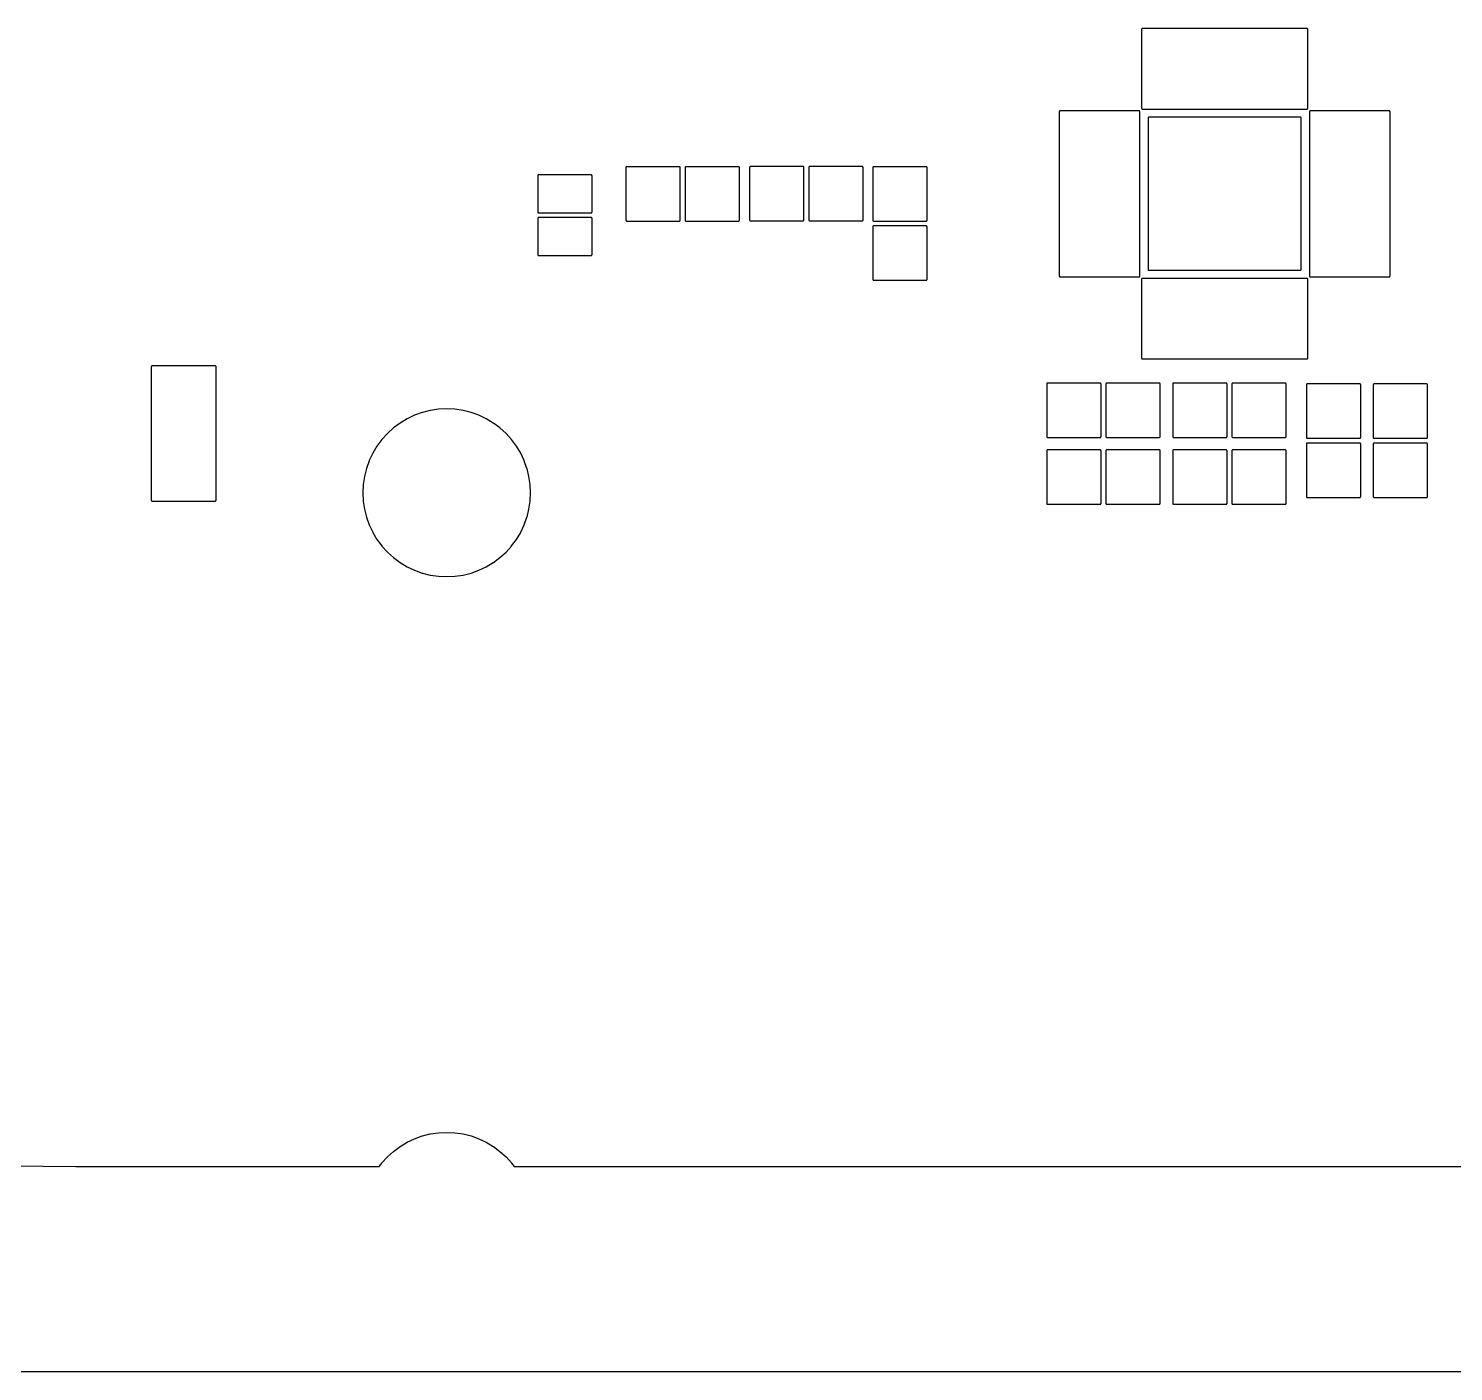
# Model space of a CAD drawing. Header units: inches. Extents: x -0.5 to 10, y -2.4 to 3.9.
# Drawn here: x 3.254 to 4.106, y -0.004 to 0.799 of the extents above; entities that cross this region are included whole.
import ezdxf

# ---------------------------------------------------------------- set-up
doc = ezdxf.new("R2010")
doc.units = ezdxf.units.IN

msp = doc.modelspace()

# ---------------------------------------------------------------- linework, layer by layer
for points in [[(3.920225, 0.751201), (3.920225, 0.751201), (3.92025, 0.7512), (4.01865, 0.7512), (4.018675, 0.751201), (4.018724, 0.751206), (4.018772, 0.751215), (4.018819, 0.751229), (4.018864, 0.751248), (4.018907, 0.751271), (4.018948, 0.751299), (4.018986, 0.75133), (4.01902, 0.751364), (4.019051, 0.751402), (4.019079, 0.751443), (4.019102, 0.751486), (4.019121, 0.751531), (4.019135, 0.751578), (4.019144, 0.751626), (4.019149, 0.751675), (4.01915, 0.7517), (4.01915, 0.7989), (4.019149, 0.798925), (4.019144, 0.798974), (4.019135, 0.799022), (4.019121, 0.799069), (4.019102, 0.799114), (4.019079, 0.799157), (4.019051, 0.799198), (4.01902, 0.799236), (4.018986, 0.79927), (4.018948, 0.799301), (4.018907, 0.799329), (4.018864, 0.799352), (4.018819, 0.799371), (4.018772, 0.799385), (4.018724, 0.799394), (4.018675, 0.799399), (4.01865, 0.7994), (3.92025, 0.7994), (3.920225, 0.799399), (3.920176, 0.799394), (3.920128, 0.799385), (3.920081, 0.799371), (3.920036, 0.799352), (3.919993, 0.799329), (3.919952, 0.799301), (3.919914, 0.79927), (3.91988, 0.799236), (3.919849, 0.799198), (3.919821, 0.799157), (3.919798, 0.799114), (3.919779, 0.799069), (3.919765, 0.799022), (3.919756, 0.798974), (3.919751, 0.798925), (3.91975, 0.7989), (3.91975, 0.7517), (3.919751, 0.751675), (3.919756, 0.751626), (3.919765, 0.751578), (3.919779, 0.751531), (3.919798, 0.751486), (3.919821, 0.751443), (3.919849, 0.751402), (3.91988, 0.751364), (3.919914, 0.75133), (3.919952, 0.751299), (3.919993, 0.751271), (3.920036, 0.751248), (3.920081, 0.751229), (3.920128, 0.751215), (3.920176, 0.751206)], [(3.8705, 0.74965), (3.8705, 0.65125), (3.870501, 0.651225), (3.870506, 0.651176), (3.870515, 0.651128), (3.870529, 0.651081), (3.870548, 0.651036), (3.870571, 0.650993), (3.870599, 0.650952), (3.87063, 0.650914), (3.870664, 0.65088), (3.870702, 0.650849), (3.870743, 0.650821), (3.870786, 0.650798), (3.870831, 0.650779), (3.870878, 0.650765), (3.870926, 0.650756), (3.870975, 0.650751), (3.871, 0.65075), (3.9182, 0.65075), (3.918225, 0.650751), (3.918274, 0.650756), (3.918322, 0.650765), (3.918369, 0.650779), (3.918414, 0.650798), (3.918457, 0.650821), (3.918498, 0.650849), (3.918536, 0.65088), (3.91857, 0.650914), (3.918601, 0.650952), (3.918629, 0.650993), (3.918652, 0.651036), (3.918671, 0.651081), (3.918685, 0.651128), (3.918694, 0.651176), (3.918699, 0.651225), (3.9187, 0.65125), (3.9187, 0.74965), (3.918699, 0.749675), (3.918694, 0.749724), (3.918685, 0.749772), (3.918671, 0.749819), (3.918652, 0.749864), (3.918629, 0.749907), (3.918601, 0.749948), (3.91857, 0.749986), (3.918536, 0.75002), (3.918498, 0.750051), (3.918457, 0.750079), (3.918414, 0.750102), (3.918369, 0.750121), (3.918322, 0.750135), (3.918274, 0.750144), (3.918225, 0.750149), (3.9182, 0.75015), (3.871, 0.75015), (3.870975, 0.750149), (3.870926, 0.750144), (3.870878, 0.750135), (3.870831, 0.750121), (3.870786, 0.750102), (3.870743, 0.750079), (3.870702, 0.750051), (3.870664, 0.75002), (3.87063, 0.749986), (3.870599, 0.749948), (3.870571, 0.749907), (3.870548, 0.749864), (3.870529, 0.749819), (3.870515, 0.749772), (3.870506, 0.749724), (3.870501, 0.749675)], [(3.924075, 0.654701), (3.924075, 0.654701), (3.9241, 0.6547), (4.0147, 0.6547), (4.014725, 0.654701), (4.014774, 0.654706), (4.014822, 0.654715), (4.014869, 0.654729), (4.014914, 0.654748), (4.014957, 0.654771), (4.014998, 0.654799), (4.015036, 0.65483), (4.01507, 0.654864), (4.015101, 0.654902), (4.015129, 0.654943), (4.015152, 0.654986), (4.015171, 0.655031), (4.015185, 0.655078), (4.015194, 0.655126), (4.015199, 0.655175), (4.0152, 0.6552), (4.0152, 0.7458), (4.015199, 0.745825), (4.015194, 0.745874), (4.015185, 0.745922), (4.015171, 0.745969), (4.015152, 0.746014), (4.015129, 0.746057), (4.015101, 0.746098), (4.01507, 0.746136), (4.015036, 0.74617), (4.014998, 0.746201), (4.014957, 0.746229), (4.014914, 0.746252), (4.014869, 0.746271), (4.014822, 0.746285), (4.014774, 0.746294), (4.014725, 0.746299), (4.0147, 0.7463), (3.9241, 0.7463), (3.924075, 0.746299), (3.924026, 0.746294), (3.923978, 0.746285), (3.923931, 0.746271), (3.923886, 0.746252), (3.923843, 0.746229), (3.923802, 0.746201), (3.923764, 0.74617), (3.92373, 0.746136), (3.923699, 0.746098), (3.923671, 0.746057), (3.923648, 0.746014), (3.923629, 0.745969), (3.923615, 0.745922), (3.923606, 0.745874), (3.923601, 0.745825), (3.9236, 0.7458), (3.9236, 0.6552), (3.923601, 0.655175), (3.923606, 0.655126), (3.923615, 0.655078), (3.923629, 0.655031), (3.923648, 0.654986), (3.923671, 0.654943), (3.923699, 0.654902), (3.92373, 0.654864), (3.923764, 0.65483), (3.923802, 0.654799), (3.923843, 0.654771), (3.923886, 0.654748), (3.923931, 0.654729), (3.923978, 0.654715), (3.924026, 0.654706)], [(4.0202, 0.74965), (4.0202, 0.65125), (4.020201, 0.651225), (4.020206, 0.651176), (4.020215, 0.651128), (4.020229, 0.651081), (4.020248, 0.651036), (4.020271, 0.650993), (4.020299, 0.650952), (4.02033, 0.650914), (4.020364, 0.65088), (4.020402, 0.650849), (4.020443, 0.650821), (4.020486, 0.650798), (4.020531, 0.650779), (4.020578, 0.650765), (4.020626, 0.650756), (4.020675, 0.650751), (4.0207, 0.65075), (4.0679, 0.65075), (4.067925, 0.650751), (4.067974, 0.650756), (4.068022, 0.650765), (4.068069, 0.650779), (4.068114, 0.650798), (4.068157, 0.650821), (4.068198, 0.650849), (4.068236, 0.65088), (4.06827, 0.650914), (4.068301, 0.650952), (4.068329, 0.650993), (4.068352, 0.651036), (4.068371, 0.651081), (4.068385, 0.651128), (4.068394, 0.651176), (4.068399, 0.651225), (4.0684, 0.65125), (4.0684, 0.74965), (4.068399, 0.749675), (4.068394, 0.749724), (4.068385, 0.749772), (4.068371, 0.749819), (4.068352, 0.749864), (4.068329, 0.749907), (4.068301, 0.749948), (4.06827, 0.749986), (4.068236, 0.75002), (4.068198, 0.750051), (4.068157, 0.750079), (4.068114, 0.750102), (4.068069, 0.750121), (4.068022, 0.750135), (4.067974, 0.750144), (4.067925, 0.750149), (4.0679, 0.75015), (4.0207, 0.75015), (4.020675, 0.750149), (4.020626, 0.750144), (4.020578, 0.750135), (4.020531, 0.750121), (4.020486, 0.750102), (4.020443, 0.750079), (4.020402, 0.750051), (4.020364, 0.75002), (4.02033, 0.749986), (4.020299, 0.749948), (4.020271, 0.749907), (4.020248, 0.749864), (4.020229, 0.749819), (4.020215, 0.749772), (4.020206, 0.749724), (4.020201, 0.749675)], [(3.611625, 0.684151), (3.611625, 0.684151), (3.61165, 0.68415), (3.64315, 0.68415), (3.643175, 0.684151), (3.643224, 0.684156), (3.643272, 0.684165), (3.643319, 0.684179), (3.643364, 0.684198), (3.643407, 0.684221), (3.643448, 0.684249), (3.643486, 0.68428), (3.64352, 0.684314), (3.643551, 0.684352), (3.643579, 0.684393), (3.643602, 0.684436), (3.643621, 0.684481), (3.643635, 0.684528), (3.643644, 0.684576), (3.643649, 0.684625), (3.64365, 0.68465), (3.64365, 0.71615), (3.643649, 0.716175), (3.643644, 0.716224), (3.643635, 0.716272), (3.643621, 0.716319), (3.643602, 0.716364), (3.643579, 0.716407), (3.643551, 0.716448), (3.64352, 0.716486), (3.643486, 0.71652), (3.643448, 0.716551), (3.643407, 0.716579), (3.643364, 0.716602), (3.643319, 0.716621), (3.643272, 0.716635), (3.643224, 0.716644), (3.643175, 0.716649), (3.64315, 0.71665), (3.61165, 0.71665), (3.611625, 0.716649), (3.611576, 0.716644), (3.611528, 0.716635), (3.611481, 0.716621), (3.611436, 0.716602), (3.611393, 0.716579), (3.611352, 0.716551), (3.611314, 0.71652), (3.61128, 0.716486), (3.611249, 0.716448), (3.611221, 0.716407), (3.611198, 0.716364), (3.611179, 0.716319), (3.611165, 0.716272), (3.611156, 0.716224), (3.611151, 0.716175), (3.61115, 0.71615), (3.61115, 0.68465), (3.611151, 0.684625), (3.611156, 0.684576), (3.611165, 0.684528), (3.611179, 0.684481), (3.611198, 0.684436), (3.611221, 0.684393), (3.611249, 0.684352), (3.61128, 0.684314), (3.611314, 0.68428), (3.611352, 0.684249), (3.611393, 0.684221), (3.611436, 0.684198), (3.611481, 0.684179), (3.611528, 0.684165), (3.611576, 0.684156)], [(3.647025, 0.684151), (3.647025, 0.684151), (3.64705, 0.68415), (3.67855, 0.68415), (3.678575, 0.684151), (3.678624, 0.684156), (3.678672, 0.684165), (3.678719, 0.684179), (3.678764, 0.684198), (3.678807, 0.684221), (3.678848, 0.684249), (3.678886, 0.68428), (3.67892, 0.684314), (3.678951, 0.684352), (3.678979, 0.684393), (3.679002, 0.684436), (3.679021, 0.684481), (3.679035, 0.684528), (3.679044, 0.684576), (3.679049, 0.684625), (3.67905, 0.68465), (3.67905, 0.71615), (3.679049, 0.716175), (3.679044, 0.716224), (3.679035, 0.716272), (3.679021, 0.716319), (3.679002, 0.716364), (3.678979, 0.716407), (3.678951, 0.716448), (3.67892, 0.716486), (3.678886, 0.71652), (3.678848, 0.716551), (3.678807, 0.716579), (3.678764, 0.716602), (3.678719, 0.716621), (3.678672, 0.716635), (3.678624, 0.716644), (3.678575, 0.716649), (3.67855, 0.71665), (3.64705, 0.71665), (3.647025, 0.716649), (3.646976, 0.716644), (3.646928, 0.716635), (3.646881, 0.716621), (3.646836, 0.716602), (3.646793, 0.716579), (3.646752, 0.716551), (3.646714, 0.71652), (3.64668, 0.716486), (3.646649, 0.716448), (3.646621, 0.716407), (3.646598, 0.716364), (3.646579, 0.716319), (3.646565, 0.716272), (3.646556, 0.716224), (3.646551, 0.716175), (3.64655, 0.71615), (3.64655, 0.68465), (3.646551, 0.684625), (3.646556, 0.684576), (3.646565, 0.684528), (3.646579, 0.684481), (3.646598, 0.684436), (3.646621, 0.684393), (3.646649, 0.684352), (3.64668, 0.684314), (3.646714, 0.68428), (3.646752, 0.684249), (3.646793, 0.684221), (3.646836, 0.684198), (3.646881, 0.684179), (3.646928, 0.684165), (3.646976, 0.684156)], [(3.685625, 0.684251), (3.685625, 0.684251), (3.68565, 0.68425), (3.71715, 0.68425), (3.717175, 0.684251), (3.717224, 0.684256), (3.717272, 0.684265), (3.717319, 0.684279), (3.717364, 0.684298), (3.717407, 0.684321), (3.717448, 0.684349), (3.717486, 0.68438), (3.71752, 0.684414), (3.717551, 0.684452), (3.717579, 0.684493), (3.717602, 0.684536), (3.717621, 0.684581), (3.717635, 0.684628), (3.717644, 0.684676), (3.717649, 0.684725), (3.71765, 0.68475), (3.71765, 0.71625), (3.717649, 0.716275), (3.717644, 0.716324), (3.717635, 0.716372), (3.717621, 0.716419), (3.717602, 0.716464), (3.717579, 0.716507), (3.717551, 0.716548), (3.71752, 0.716586), (3.717486, 0.71662), (3.717448, 0.716651), (3.717407, 0.716679), (3.717364, 0.716702), (3.717319, 0.716721), (3.717272, 0.716735), (3.717224, 0.716744), (3.717175, 0.716749), (3.71715, 0.71675), (3.68565, 0.71675), (3.685625, 0.716749), (3.685576, 0.716744), (3.685528, 0.716735), (3.685481, 0.716721), (3.685436, 0.716702), (3.685393, 0.716679), (3.685352, 0.716651), (3.685314, 0.71662), (3.68528, 0.716586), (3.685249, 0.716548), (3.685221, 0.716507), (3.685198, 0.716464), (3.685179, 0.716419), (3.685165, 0.716372), (3.685156, 0.716324), (3.685151, 0.716275), (3.68515, 0.71625), (3.68515, 0.68475), (3.685151, 0.684725), (3.685156, 0.684676), (3.685165, 0.684628), (3.685179, 0.684581), (3.685198, 0.684536), (3.685221, 0.684493), (3.685249, 0.684452), (3.68528, 0.684414), (3.685314, 0.68438), (3.685352, 0.684349), (3.685393, 0.684321), (3.685436, 0.684298), (3.685481, 0.684279), (3.685528, 0.684265), (3.685576, 0.684256)], [(3.721025, 0.684251), (3.721025, 0.684251), (3.72105, 0.68425), (3.75255, 0.68425), (3.752575, 0.684251), (3.752624, 0.684256), (3.752672, 0.684265), (3.752719, 0.684279), (3.752764, 0.684298), (3.752807, 0.684321), (3.752848, 0.684349), (3.752886, 0.68438), (3.75292, 0.684414), (3.752951, 0.684452), (3.752979, 0.684493), (3.753002, 0.684536), (3.753021, 0.684581), (3.753035, 0.684628), (3.753044, 0.684676), (3.753049, 0.684725), (3.75305, 0.68475), (3.75305, 0.71625), (3.753049, 0.716275), (3.753044, 0.716324), (3.753035, 0.716372), (3.753021, 0.716419), (3.753002, 0.716464), (3.752979, 0.716507), (3.752951, 0.716548), (3.75292, 0.716586), (3.752886, 0.71662), (3.752848, 0.716651), (3.752807, 0.716679), (3.752764, 0.716702), (3.752719, 0.716721), (3.752672, 0.716735), (3.752624, 0.716744), (3.752575, 0.716749), (3.75255, 0.71675), (3.72105, 0.71675), (3.721025, 0.716749), (3.720976, 0.716744), (3.720928, 0.716735), (3.720881, 0.716721), (3.720836, 0.716702), (3.720793, 0.716679), (3.720752, 0.716651), (3.720714, 0.71662), (3.72068, 0.716586), (3.720649, 0.716548), (3.720621, 0.716507), (3.720598, 0.716464), (3.720579, 0.716419), (3.720565, 0.716372), (3.720556, 0.716324), (3.720551, 0.716275), (3.72055, 0.71625), (3.72055, 0.68475), (3.720551, 0.684725), (3.720556, 0.684676), (3.720565, 0.684628), (3.720579, 0.684581), (3.720598, 0.684536), (3.720621, 0.684493), (3.720649, 0.684452), (3.72068, 0.684414), (3.720714, 0.68438), (3.720752, 0.684349), (3.720793, 0.684321), (3.720836, 0.684298), (3.720881, 0.684279), (3.720928, 0.684265), (3.720976, 0.684256)], [(3.759325, 0.684151), (3.759325, 0.684151), (3.75935, 0.68415), (3.79085, 0.68415), (3.790875, 0.684151), (3.790924, 0.684156), (3.790972, 0.684165), (3.791019, 0.684179), (3.791064, 0.684198), (3.791107, 0.684221), (3.791148, 0.684249), (3.791186, 0.68428), (3.79122, 0.684314), (3.791251, 0.684352), (3.791279, 0.684393), (3.791302, 0.684436), (3.791321, 0.684481), (3.791335, 0.684528), (3.791344, 0.684576), (3.791349, 0.684625), (3.79135, 0.68465), (3.79135, 0.71615), (3.791349, 0.716175), (3.791344, 0.716224), (3.791335, 0.716272), (3.791321, 0.716319), (3.791302, 0.716364), (3.791279, 0.716407), (3.791251, 0.716448), (3.79122, 0.716486), (3.791186, 0.71652), (3.791148, 0.716551), (3.791107, 0.716579), (3.791064, 0.716602), (3.791019, 0.716621), (3.790972, 0.716635), (3.790924, 0.716644), (3.790875, 0.716649), (3.79085, 0.71665), (3.75935, 0.71665), (3.759325, 0.716649), (3.759276, 0.716644), (3.759228, 0.716635), (3.759181, 0.716621), (3.759136, 0.716602), (3.759093, 0.716579), (3.759052, 0.716551), (3.759014, 0.71652), (3.75898, 0.716486), (3.758949, 0.716448), (3.758921, 0.716407), (3.758898, 0.716364), (3.758879, 0.716319), (3.758865, 0.716272), (3.758856, 0.716224), (3.758851, 0.716175), (3.75885, 0.71615), (3.75885, 0.68465), (3.758851, 0.684625), (3.758856, 0.684576), (3.758865, 0.684528), (3.758879, 0.684481), (3.758898, 0.684436), (3.758921, 0.684393), (3.758949, 0.684352), (3.75898, 0.684314), (3.759014, 0.68428), (3.759052, 0.684249), (3.759093, 0.684221), (3.759136, 0.684198), (3.759181, 0.684179), (3.759228, 0.684165), (3.759276, 0.684156)], [(3.558351, 0.711275), (3.558351, 0.711275), (3.55835, 0.71125), (3.55835, 0.68955), (3.558351, 0.689525), (3.558356, 0.689476), (3.558365, 0.689428), (3.558379, 0.689381), (3.558398, 0.689336), (3.558421, 0.689293), (3.558449, 0.689252), (3.55848, 0.689214), (3.558514, 0.68918), (3.558552, 0.689149), (3.558593, 0.689121), (3.558636, 0.689098), (3.558681, 0.689079), (3.558728, 0.689065), (3.558776, 0.689056), (3.558825, 0.689051), (3.55885, 0.68905), (3.59035, 0.68905), (3.590375, 0.689051), (3.590424, 0.689056), (3.590472, 0.689065), (3.590519, 0.689079), (3.590564, 0.689098), (3.590607, 0.689121), (3.590648, 0.689149), (3.590686, 0.68918), (3.59072, 0.689214), (3.590751, 0.689252), (3.590779, 0.689293), (3.590802, 0.689336), (3.590821, 0.689381), (3.590835, 0.689428), (3.590844, 0.689476), (3.590849, 0.689525), (3.59085, 0.68955), (3.59085, 0.71125), (3.590849, 0.711275), (3.590844, 0.711324), (3.590835, 0.711372), (3.590821, 0.711419), (3.590802, 0.711464), (3.590779, 0.711507), (3.590751, 0.711548), (3.59072, 0.711586), (3.590686, 0.71162), (3.590648, 0.711651), (3.590607, 0.711679), (3.590564, 0.711702), (3.590519, 0.711721), (3.590472, 0.711735), (3.590424, 0.711744), (3.590375, 0.711749), (3.59035, 0.71175), (3.55885, 0.71175), (3.558825, 0.711749), (3.558776, 0.711744), (3.558728, 0.711735), (3.558681, 0.711721), (3.558636, 0.711702), (3.558593, 0.711679), (3.558552, 0.711651), (3.558514, 0.71162), (3.55848, 0.711586), (3.558449, 0.711548), (3.558421, 0.711507), (3.558398, 0.711464), (3.558379, 0.711419), (3.558365, 0.711372), (3.558356, 0.711324)], [(3.558825, 0.663551), (3.558825, 0.663551), (3.55885, 0.66355), (3.59035, 0.66355), (3.590375, 0.663551), (3.590424, 0.663556), (3.590472, 0.663565), (3.590519, 0.663579), (3.590564, 0.663598), (3.590607, 0.663621), (3.590648, 0.663649), (3.590686, 0.66368), (3.59072, 0.663714), (3.590751, 0.663752), (3.590779, 0.663793), (3.590802, 0.663836), (3.590821, 0.663881), (3.590835, 0.663928), (3.590844, 0.663976), (3.590849, 0.664025), (3.59085, 0.66405), (3.59085, 0.68575), (3.590849, 0.685775), (3.590844, 0.685824), (3.590835, 0.685872), (3.590821, 0.685919), (3.590802, 0.685964), (3.590779, 0.686007), (3.590751, 0.686048), (3.59072, 0.686086), (3.590686, 0.68612), (3.590648, 0.686151), (3.590607, 0.686179), (3.590564, 0.686202), (3.590519, 0.686221), (3.590472, 0.686235), (3.590424, 0.686244), (3.590375, 0.686249), (3.59035, 0.68625), (3.55885, 0.68625), (3.558825, 0.686249), (3.558776, 0.686244), (3.558728, 0.686235), (3.558681, 0.686221), (3.558636, 0.686202), (3.558593, 0.686179), (3.558552, 0.686151), (3.558514, 0.68612), (3.55848, 0.686086), (3.558449, 0.686048), (3.558421, 0.686007), (3.558398, 0.685964), (3.558379, 0.685919), (3.558365, 0.685872), (3.558356, 0.685824), (3.558351, 0.685775), (3.55835, 0.68575), (3.55835, 0.66405), (3.558351, 0.664025), (3.558356, 0.663976), (3.558365, 0.663928), (3.558379, 0.663881), (3.558398, 0.663836), (3.558421, 0.663793), (3.558449, 0.663752), (3.55848, 0.663714), (3.558514, 0.66368), (3.558552, 0.663649), (3.558593, 0.663621), (3.558636, 0.663598), (3.558681, 0.663579), (3.558728, 0.663565), (3.558776, 0.663556)], [(3.758851, 0.680775), (3.758851, 0.680775), (3.75885, 0.68075), (3.75885, 0.64925), (3.758851, 0.649225), (3.758856, 0.649176), (3.758865, 0.649128), (3.758879, 0.649081), (3.758898, 0.649036), (3.758921, 0.648993), (3.758949, 0.648952), (3.75898, 0.648914), (3.759014, 0.64888), (3.759052, 0.648849), (3.759093, 0.648821), (3.759136, 0.648798), (3.759181, 0.648779), (3.759228, 0.648765), (3.759276, 0.648756), (3.759325, 0.648751), (3.75935, 0.64875), (3.79085, 0.64875), (3.790875, 0.648751), (3.790924, 0.648756), (3.790972, 0.648765), (3.791019, 0.648779), (3.791064, 0.648798), (3.791107, 0.648821), (3.791148, 0.648849), (3.791186, 0.64888), (3.79122, 0.648914), (3.791251, 0.648952), (3.791279, 0.648993), (3.791302, 0.649036), (3.791321, 0.649081), (3.791335, 0.649128), (3.791344, 0.649176), (3.791349, 0.649225), (3.79135, 0.64925), (3.79135, 0.68075), (3.791349, 0.680775), (3.791344, 0.680824), (3.791335, 0.680872), (3.791321, 0.680919), (3.791302, 0.680964), (3.791279, 0.681007), (3.791251, 0.681048), (3.79122, 0.681086), (3.791186, 0.68112), (3.791148, 0.681151), (3.791107, 0.681179), (3.791064, 0.681202), (3.791019, 0.681221), (3.790972, 0.681235), (3.790924, 0.681244), (3.790875, 0.681249), (3.79085, 0.68125), (3.75935, 0.68125), (3.759325, 0.681249), (3.759276, 0.681244), (3.759228, 0.681235), (3.759181, 0.681221), (3.759136, 0.681202), (3.759093, 0.681179), (3.759052, 0.681151), (3.759014, 0.68112), (3.75898, 0.681086), (3.758949, 0.681048), (3.758921, 0.681007), (3.758898, 0.680964), (3.758879, 0.680919), (3.758865, 0.680872), (3.758856, 0.680824)], [(3.919751, 0.649325), (3.919751, 0.649325), (3.91975, 0.6493), (3.91975, 0.6021), (3.919751, 0.602075), (3.919756, 0.602026), (3.919765, 0.601978), (3.919779, 0.601931), (3.919798, 0.601886), (3.919821, 0.601843), (3.919849, 0.601802), (3.91988, 0.601764), (3.919914, 0.60173), (3.919952, 0.601699), (3.919993, 0.601671), (3.920036, 0.601648), (3.920081, 0.601629), (3.920128, 0.601615), (3.920176, 0.601606), (3.920225, 0.601601), (3.92025, 0.6016), (4.01865, 0.6016), (4.018675, 0.601601), (4.018724, 0.601606), (4.018772, 0.601615), (4.018819, 0.601629), (4.018864, 0.601648), (4.018907, 0.601671), (4.018948, 0.601699), (4.018986, 0.60173), (4.01902, 0.601764), (4.019051, 0.601802), (4.019079, 0.601843), (4.019102, 0.601886), (4.019121, 0.601931), (4.019135, 0.601978), (4.019144, 0.602026), (4.019149, 0.602075), (4.01915, 0.6021), (4.01915, 0.6493), (4.019149, 0.649325), (4.019144, 0.649374), (4.019135, 0.649422), (4.019121, 0.649469), (4.019102, 0.649514), (4.019079, 0.649557), (4.019051, 0.649598), (4.01902, 0.649636), (4.018986, 0.64967), (4.018948, 0.649701), (4.018907, 0.649729), (4.018864, 0.649752), (4.018819, 0.649771), (4.018772, 0.649785), (4.018724, 0.649794), (4.018675, 0.649799), (4.01865, 0.6498), (3.92025, 0.6498), (3.920225, 0.649799), (3.920176, 0.649794), (3.920128, 0.649785), (3.920081, 0.649771), (3.920036, 0.649752), (3.919993, 0.649729), (3.919952, 0.649701), (3.919914, 0.64967), (3.91988, 0.649636), (3.919849, 0.649598), (3.919821, 0.649557), (3.919798, 0.649514), (3.919779, 0.649469), (3.919765, 0.649422), (3.919756, 0.649374)], [(3.327575, 0.516551), (3.327575, 0.516551), (3.3276, 0.51655), (3.3654, 0.51655), (3.365425, 0.516551), (3.365474, 0.516556), (3.365522, 0.516565), (3.365569, 0.516579), (3.365614, 0.516598), (3.365657, 0.516621), (3.365698, 0.516649), (3.365736, 0.51668), (3.36577, 0.516714), (3.365801, 0.516752), (3.365829, 0.516793), (3.365852, 0.516836), (3.365871, 0.516881), (3.365885, 0.516928), (3.365894, 0.516976), (3.365899, 0.517025), (3.3659, 0.51705), (3.3659, 0.59695), (3.365899, 0.596975), (3.365894, 0.597024), (3.365885, 0.597072), (3.365871, 0.597119), (3.365852, 0.597164), (3.365829, 0.597207), (3.365801, 0.597248), (3.36577, 0.597286), (3.365736, 0.59732), (3.365698, 0.597351), (3.365657, 0.597379), (3.365614, 0.597402), (3.365569, 0.597421), (3.365522, 0.597435), (3.365474, 0.597444), (3.365425, 0.597449), (3.3654, 0.59745), (3.3276, 0.59745), (3.327575, 0.597449), (3.327526, 0.597444), (3.327478, 0.597435), (3.327431, 0.597421), (3.327386, 0.597402), (3.327343, 0.597379), (3.327302, 0.597351), (3.327264, 0.59732), (3.32723, 0.597286), (3.327199, 0.597248), (3.327171, 0.597207), (3.327148, 0.597164), (3.327129, 0.597119), (3.327115, 0.597072), (3.327106, 0.597024), (3.327101, 0.596975), (3.3271, 0.59695), (3.3271, 0.51705), (3.327101, 0.517025), (3.327106, 0.516976), (3.327115, 0.516928), (3.327129, 0.516881), (3.327148, 0.516836), (3.327171, 0.516793), (3.327199, 0.516752), (3.32723, 0.516714), (3.327264, 0.51668), (3.327302, 0.516649), (3.327343, 0.516621), (3.327386, 0.516598), (3.327431, 0.516579), (3.327478, 0.516565), (3.327526, 0.516556)], [(3.863425, 0.554651), (3.863425, 0.554651), (3.86345, 0.55465), (3.89495, 0.55465), (3.894975, 0.554651), (3.895024, 0.554656), (3.895072, 0.554665), (3.895119, 0.554679), (3.895164, 0.554698), (3.895207, 0.554721), (3.895248, 0.554749), (3.895286, 0.55478), (3.89532, 0.554814), (3.895351, 0.554852), (3.895379, 0.554893), (3.895402, 0.554936), (3.895421, 0.554981), (3.895435, 0.555028), (3.895444, 0.555076), (3.895449, 0.555125), (3.89545, 0.55515), (3.89545, 0.58665), (3.895449, 0.586675), (3.895444, 0.586724), (3.895435, 0.586772), (3.895421, 0.586819), (3.895402, 0.586864), (3.895379, 0.586907), (3.895351, 0.586948), (3.89532, 0.586986), (3.895286, 0.58702), (3.895248, 0.587051), (3.895207, 0.587079), (3.895164, 0.587102), (3.895119, 0.587121), (3.895072, 0.587135), (3.895024, 0.587144), (3.894975, 0.587149), (3.89495, 0.58715), (3.86345, 0.58715), (3.863425, 0.587149), (3.863376, 0.587144), (3.863328, 0.587135), (3.863281, 0.587121), (3.863236, 0.587102), (3.863193, 0.587079), (3.863152, 0.587051), (3.863114, 0.58702), (3.86308, 0.586986), (3.863049, 0.586948), (3.863021, 0.586907), (3.862998, 0.586864), (3.862979, 0.586819), (3.862965, 0.586772), (3.862956, 0.586724), (3.862951, 0.586675), (3.86295, 0.58665), (3.86295, 0.55515), (3.862951, 0.555125), (3.862956, 0.555076), (3.862965, 0.555028), (3.862979, 0.554981), (3.862998, 0.554936), (3.863021, 0.554893), (3.863049, 0.554852), (3.86308, 0.554814), (3.863114, 0.55478), (3.863152, 0.554749), (3.863193, 0.554721), (3.863236, 0.554698), (3.863281, 0.554679), (3.863328, 0.554665), (3.863376, 0.554656)], [(3.898825, 0.554651), (3.898825, 0.554651), (3.89885, 0.55465), (3.93035, 0.55465), (3.930375, 0.554651), (3.930424, 0.554656), (3.930472, 0.554665), (3.930519, 0.554679), (3.930564, 0.554698), (3.930607, 0.554721), (3.930648, 0.554749), (3.930686, 0.55478), (3.93072, 0.554814), (3.930751, 0.554852), (3.930779, 0.554893), (3.930802, 0.554936), (3.930821, 0.554981), (3.930835, 0.555028), (3.930844, 0.555076), (3.930849, 0.555125), (3.93085, 0.55515), (3.93085, 0.58665), (3.930849, 0.586675), (3.930844, 0.586724), (3.930835, 0.586772), (3.930821, 0.586819), (3.930802, 0.586864), (3.930779, 0.586907), (3.930751, 0.586948), (3.93072, 0.586986), (3.930686, 0.58702), (3.930648, 0.587051), (3.930607, 0.587079), (3.930564, 0.587102), (3.930519, 0.587121), (3.930472, 0.587135), (3.930424, 0.587144), (3.930375, 0.587149), (3.93035, 0.58715), (3.89885, 0.58715), (3.898825, 0.587149), (3.898776, 0.587144), (3.898728, 0.587135), (3.898681, 0.587121), (3.898636, 0.587102), (3.898593, 0.587079), (3.898552, 0.587051), (3.898514, 0.58702), (3.89848, 0.586986), (3.898449, 0.586948), (3.898421, 0.586907), (3.898398, 0.586864), (3.898379, 0.586819), (3.898365, 0.586772), (3.898356, 0.586724), (3.898351, 0.586675), (3.89835, 0.58665), (3.89835, 0.55515), (3.898351, 0.555125), (3.898356, 0.555076), (3.898365, 0.555028), (3.898379, 0.554981), (3.898398, 0.554936), (3.898421, 0.554893), (3.898449, 0.554852), (3.89848, 0.554814), (3.898514, 0.55478), (3.898552, 0.554749), (3.898593, 0.554721), (3.898636, 0.554698), (3.898681, 0.554679), (3.898728, 0.554665), (3.898776, 0.554656)], [(3.938825, 0.554651), (3.938825, 0.554651), (3.93885, 0.55465), (3.97035, 0.55465), (3.970375, 0.554651), (3.970424, 0.554656), (3.970472, 0.554665), (3.970519, 0.554679), (3.970564, 0.554698), (3.970607, 0.554721), (3.970648, 0.554749), (3.970686, 0.55478), (3.97072, 0.554814), (3.970751, 0.554852), (3.970779, 0.554893), (3.970802, 0.554936), (3.970821, 0.554981), (3.970835, 0.555028), (3.970844, 0.555076), (3.970849, 0.555125), (3.97085, 0.55515), (3.97085, 0.58665), (3.970849, 0.586675), (3.970844, 0.586724), (3.970835, 0.586772), (3.970821, 0.586819), (3.970802, 0.586864), (3.970779, 0.586907), (3.970751, 0.586948), (3.97072, 0.586986), (3.970686, 0.58702), (3.970648, 0.587051), (3.970607, 0.587079), (3.970564, 0.587102), (3.970519, 0.587121), (3.970472, 0.587135), (3.970424, 0.587144), (3.970375, 0.587149), (3.97035, 0.58715), (3.93885, 0.58715), (3.938825, 0.587149), (3.938776, 0.587144), (3.938728, 0.587135), (3.938681, 0.587121), (3.938636, 0.587102), (3.938593, 0.587079), (3.938552, 0.587051), (3.938514, 0.58702), (3.93848, 0.586986), (3.938449, 0.586948), (3.938421, 0.586907), (3.938398, 0.586864), (3.938379, 0.586819), (3.938365, 0.586772), (3.938356, 0.586724), (3.938351, 0.586675), (3.93835, 0.58665), (3.93835, 0.55515), (3.938351, 0.555125), (3.938356, 0.555076), (3.938365, 0.555028), (3.938379, 0.554981), (3.938398, 0.554936), (3.938421, 0.554893), (3.938449, 0.554852), (3.93848, 0.554814), (3.938514, 0.55478), (3.938552, 0.554749), (3.938593, 0.554721), (3.938636, 0.554698), (3.938681, 0.554679), (3.938728, 0.554665), (3.938776, 0.554656)], [(3.974225, 0.554651), (3.974225, 0.554651), (3.97425, 0.55465), (4.00575, 0.55465), (4.005775, 0.554651), (4.005824, 0.554656), (4.005872, 0.554665), (4.005919, 0.554679), (4.005964, 0.554698), (4.006007, 0.554721), (4.006048, 0.554749), (4.006086, 0.55478), (4.00612, 0.554814), (4.006151, 0.554852), (4.006179, 0.554893), (4.006202, 0.554936), (4.006221, 0.554981), (4.006235, 0.555028), (4.006244, 0.555076), (4.006249, 0.555125), (4.00625, 0.55515), (4.00625, 0.58665), (4.006249, 0.586675), (4.006244, 0.586724), (4.006235, 0.586772), (4.006221, 0.586819), (4.006202, 0.586864), (4.006179, 0.586907), (4.006151, 0.586948), (4.00612, 0.586986), (4.006086, 0.58702), (4.006048, 0.587051), (4.006007, 0.587079), (4.005964, 0.587102), (4.005919, 0.587121), (4.005872, 0.587135), (4.005824, 0.587144), (4.005775, 0.587149), (4.00575, 0.58715), (3.97425, 0.58715), (3.974225, 0.587149), (3.974176, 0.587144), (3.974128, 0.587135), (3.974081, 0.587121), (3.974036, 0.587102), (3.973993, 0.587079), (3.973952, 0.587051), (3.973914, 0.58702), (3.97388, 0.586986), (3.973849, 0.586948), (3.973821, 0.586907), (3.973798, 0.586864), (3.973779, 0.586819), (3.973765, 0.586772), (3.973756, 0.586724), (3.973751, 0.586675), (3.97375, 0.58665), (3.97375, 0.55515), (3.973751, 0.555125), (3.973756, 0.555076), (3.973765, 0.555028), (3.973779, 0.554981), (3.973798, 0.554936), (3.973821, 0.554893), (3.973849, 0.554852), (3.97388, 0.554814), (3.973914, 0.55478), (3.973952, 0.554749), (3.973993, 0.554721), (3.974036, 0.554698), (3.974081, 0.554679), (3.974128, 0.554665), (3.974176, 0.554656)], [(4.018825, 0.554151), (4.018825, 0.554151), (4.01885, 0.55415), (4.05035, 0.55415), (4.050375, 0.554151), (4.050424, 0.554156), (4.050472, 0.554165), (4.050519, 0.554179), (4.050564, 0.554198), (4.050607, 0.554221), (4.050648, 0.554249), (4.050686, 0.55428), (4.05072, 0.554314), (4.050751, 0.554352), (4.050779, 0.554393), (4.050802, 0.554436), (4.050821, 0.554481), (4.050835, 0.554528), (4.050844, 0.554576), (4.050849, 0.554625), (4.05085, 0.55465), (4.05085, 0.58615), (4.050849, 0.586175), (4.050844, 0.586224), (4.050835, 0.586272), (4.050821, 0.586319), (4.050802, 0.586364), (4.050779, 0.586407), (4.050751, 0.586448), (4.05072, 0.586486), (4.050686, 0.58652), (4.050648, 0.586551), (4.050607, 0.586579), (4.050564, 0.586602), (4.050519, 0.586621), (4.050472, 0.586635), (4.050424, 0.586644), (4.050375, 0.586649), (4.05035, 0.58665), (4.01885, 0.58665), (4.018825, 0.586649), (4.018776, 0.586644), (4.018728, 0.586635), (4.018681, 0.586621), (4.018636, 0.586602), (4.018593, 0.586579), (4.018552, 0.586551), (4.018514, 0.58652), (4.01848, 0.586486), (4.018449, 0.586448), (4.018421, 0.586407), (4.018398, 0.586364), (4.018379, 0.586319), (4.018365, 0.586272), (4.018356, 0.586224), (4.018351, 0.586175), (4.01835, 0.58615), (4.01835, 0.55465), (4.018351, 0.554625), (4.018356, 0.554576), (4.018365, 0.554528), (4.018379, 0.554481), (4.018398, 0.554436), (4.018421, 0.554393), (4.018449, 0.554352), (4.01848, 0.554314), (4.018514, 0.55428), (4.018552, 0.554249), (4.018593, 0.554221), (4.018636, 0.554198), (4.018681, 0.554179), (4.018728, 0.554165), (4.018776, 0.554156)], [(4.058825, 0.554151), (4.058825, 0.554151), (4.05885, 0.55415), (4.09035, 0.55415), (4.090375, 0.554151), (4.090424, 0.554156), (4.090472, 0.554165), (4.090519, 0.554179), (4.090564, 0.554198), (4.090607, 0.554221), (4.090648, 0.554249), (4.090686, 0.55428), (4.09072, 0.554314), (4.090751, 0.554352), (4.090779, 0.554393), (4.090802, 0.554436), (4.090821, 0.554481), (4.090835, 0.554528), (4.090844, 0.554576), (4.090849, 0.554625), (4.09085, 0.55465), (4.09085, 0.58615), (4.090849, 0.586175), (4.090844, 0.586224), (4.090835, 0.586272), (4.090821, 0.586319), (4.090802, 0.586364), (4.090779, 0.586407), (4.090751, 0.586448), (4.09072, 0.586486), (4.090686, 0.58652), (4.090648, 0.586551), (4.090607, 0.586579), (4.090564, 0.586602), (4.090519, 0.586621), (4.090472, 0.586635), (4.090424, 0.586644), (4.090375, 0.586649), (4.09035, 0.58665), (4.05885, 0.58665), (4.058825, 0.586649), (4.058776, 0.586644), (4.058728, 0.586635), (4.058681, 0.586621), (4.058636, 0.586602), (4.058593, 0.586579), (4.058552, 0.586551), (4.058514, 0.58652), (4.05848, 0.586486), (4.058449, 0.586448), (4.058421, 0.586407), (4.058398, 0.586364), (4.058379, 0.586319), (4.058365, 0.586272), (4.058356, 0.586224), (4.058351, 0.586175), (4.05835, 0.58615), (4.05835, 0.55465), (4.058351, 0.554625), (4.058356, 0.554576), (4.058365, 0.554528), (4.058379, 0.554481), (4.058398, 0.554436), (4.058421, 0.554393), (4.058449, 0.554352), (4.05848, 0.554314), (4.058514, 0.55428), (4.058552, 0.554249), (4.058593, 0.554221), (4.058636, 0.554198), (4.058681, 0.554179), (4.058728, 0.554165), (4.058776, 0.554156)], [(3.554099, 0.521525), (3.55386, 0.526396), (3.553859, 0.526418), (3.553855, 0.526445), (3.55314, 0.531269), (3.553136, 0.531293), (3.55313, 0.531317), (3.551945, 0.536049), (3.551938, 0.536075), (3.551931, 0.536096), (3.550288, 0.540688), (3.550279, 0.540709), (3.550269, 0.540733), (3.548183, 0.545142), (3.548172, 0.545164), (3.54816, 0.545185), (3.545653, 0.549369), (3.545639, 0.54939), (3.545626, 0.54941), (3.54272, 0.553327), (3.542706, 0.553345), (3.542689, 0.553365), (3.539414, 0.556979), (3.539397, 0.556997), (3.539379, 0.557014), (3.535765, 0.560289), (3.535745, 0.560306), (3.535727, 0.56032), (3.53181, 0.563226), (3.53179, 0.563239), (3.531769, 0.563253), (3.527585, 0.56576), (3.527564, 0.565772), (3.527542, 0.565783), (3.523133, 0.567869), (3.523109, 0.567879), (3.523088, 0.567888), (3.518496, 0.569531), (3.518475, 0.569538), (3.518449, 0.569545), (3.513717, 0.57073), (3.513693, 0.570736), (3.513669, 0.57074), (3.508845, 0.571455), (3.508818, 0.571459), (3.508796, 0.57146), (3.503925, 0.571699), (3.5039, 0.5717), (3.503875, 0.571699), (3.499004, 0.57146), (3.498982, 0.571459), (3.498955, 0.571455), (3.494131, 0.57074), (3.494107, 0.570736), (3.494083, 0.57073), (3.489351, 0.569545), (3.489325, 0.569538), (3.489304, 0.569531), (3.484712, 0.567888), (3.484691, 0.567879), (3.484667, 0.567869), (3.480258, 0.565783), (3.480236, 0.565772), (3.480215, 0.56576), (3.476031, 0.563253), (3.47601, 0.563239), (3.47599, 0.563226), (3.472073, 0.56032), (3.472055, 0.560306), (3.472035, 0.560289), (3.468421, 0.557014), (3.468403, 0.556997), (3.468386, 0.556979), (3.465111, 0.553365), (3.465094, 0.553345), (3.46508, 0.553327), (3.462174, 0.54941), (3.462161, 0.54939), (3.462147, 0.549369), (3.45964, 0.545185), (3.459628, 0.545164), (3.459617, 0.545142), (3.457531, 0.540733), (3.457521, 0.540709), (3.457512, 0.540688), (3.455869, 0.536096), (3.455862, 0.536075), (3.455855, 0.536049), (3.45467, 0.531317), (3.454664, 0.531293), (3.45466, 0.531269), (3.453945, 0.526445), (3.453941, 0.526418), (3.45394, 0.526396), (3.453701, 0.521525), (3.4537, 0.5215), (3.453701, 0.521475), (3.45394, 0.516604), (3.453941, 0.516582), (3.453945, 0.516555), (3.45466, 0.511731), (3.454664, 0.511707), (3.45467, 0.511683), (3.455855, 0.506951), (3.455862, 0.506925), (3.455869, 0.506904), (3.457512, 0.502312), (3.457521, 0.502291), (3.457531, 0.502267), (3.459617, 0.497858), (3.459628, 0.497836), (3.45964, 0.497815), (3.462147, 0.493631), (3.462161, 0.49361), (3.462174, 0.49359), (3.46508, 0.489673), (3.465094, 0.489655), (3.465111, 0.489635), (3.468386, 0.486021), (3.468403, 0.486003), (3.468421, 0.485986), (3.472035, 0.482711), (3.472055, 0.482694), (3.472073, 0.48268), (3.47599, 0.479774), (3.47601, 0.479761), (3.476031, 0.479747), (3.480215, 0.47724), (3.480236, 0.477228), (3.480258, 0.477217), (3.484667, 0.475131), (3.484691, 0.475121), (3.484712, 0.475112), (3.489304, 0.473469), (3.489325, 0.473462), (3.489351, 0.473455), (3.494083, 0.47227), (3.494107, 0.472264), (3.494131, 0.47226), (3.498955, 0.471545), (3.498982, 0.471541), (3.499004, 0.47154), (3.503875, 0.471301), (3.5039, 0.4713), (3.503925, 0.471301), (3.508796, 0.47154), (3.508818, 0.471541), (3.508845, 0.471545), (3.513669, 0.47226), (3.513693, 0.472264), (3.513717, 0.47227), (3.518449, 0.473455), (3.518475, 0.473462), (3.518496, 0.473469), (3.523088, 0.475112), (3.523109, 0.475121), (3.523133, 0.475131), (3.527542, 0.477217), (3.527564, 0.477228), (3.527585, 0.47724), (3.531769, 0.479747), (3.53179, 0.479761), (3.53181, 0.479774), (3.535727, 0.48268), (3.535745, 0.482694), (3.535765, 0.482711), (3.539379, 0.485986), (3.539397, 0.486003), (3.539414, 0.486021), (3.542689, 0.489635), (3.542706, 0.489655), (3.54272, 0.489673), (3.545626, 0.49359), (3.545639, 0.49361), (3.545653, 0.493631), (3.54816, 0.497815), (3.548172, 0.497836), (3.548183, 0.497858), (3.550269, 0.502267), (3.550279, 0.502291), (3.550288, 0.502312), (3.551931, 0.506904), (3.551938, 0.506925), (3.551945, 0.506951), (3.55313, 0.511683), (3.553136, 0.511707), (3.55314, 0.511731), (3.553855, 0.516555), (3.553859, 0.516582), (3.55386, 0.516604), (3.554099, 0.521475), (3.5541, 0.5215)], [(3.862951, 0.546675), (3.862951, 0.546675), (3.86295, 0.54665), (3.86295, 0.51515), (3.862951, 0.515125), (3.862956, 0.515076), (3.862965, 0.515028), (3.862979, 0.514981), (3.862998, 0.514936), (3.863021, 0.514893), (3.863049, 0.514852), (3.86308, 0.514814), (3.863114, 0.51478), (3.863152, 0.514749), (3.863193, 0.514721), (3.863236, 0.514698), (3.863281, 0.514679), (3.863328, 0.514665), (3.863376, 0.514656), (3.863425, 0.514651), (3.86345, 0.51465), (3.89495, 0.51465), (3.894975, 0.514651), (3.895024, 0.514656), (3.895072, 0.514665), (3.895119, 0.514679), (3.895164, 0.514698), (3.895207, 0.514721), (3.895248, 0.514749), (3.895286, 0.51478), (3.89532, 0.514814), (3.895351, 0.514852), (3.895379, 0.514893), (3.895402, 0.514936), (3.895421, 0.514981), (3.895435, 0.515028), (3.895444, 0.515076), (3.895449, 0.515125), (3.89545, 0.51515), (3.89545, 0.54665), (3.895449, 0.546675), (3.895444, 0.546724), (3.895435, 0.546772), (3.895421, 0.546819), (3.895402, 0.546864), (3.895379, 0.546907), (3.895351, 0.546948), (3.89532, 0.546986), (3.895286, 0.54702), (3.895248, 0.547051), (3.895207, 0.547079), (3.895164, 0.547102), (3.895119, 0.547121), (3.895072, 0.547135), (3.895024, 0.547144), (3.894975, 0.547149), (3.89495, 0.54715), (3.86345, 0.54715), (3.863425, 0.547149), (3.863376, 0.547144), (3.863328, 0.547135), (3.863281, 0.547121), (3.863236, 0.547102), (3.863193, 0.547079), (3.863152, 0.547051), (3.863114, 0.54702), (3.86308, 0.546986), (3.863049, 0.546948), (3.863021, 0.546907), (3.862998, 0.546864), (3.862979, 0.546819), (3.862965, 0.546772), (3.862956, 0.546724)], [(3.898351, 0.546675), (3.898351, 0.546675), (3.89835, 0.54665), (3.89835, 0.51515), (3.898351, 0.515125), (3.898356, 0.515076), (3.898365, 0.515028), (3.898379, 0.514981), (3.898398, 0.514936), (3.898421, 0.514893), (3.898449, 0.514852), (3.89848, 0.514814), (3.898514, 0.51478), (3.898552, 0.514749), (3.898593, 0.514721), (3.898636, 0.514698), (3.898681, 0.514679), (3.898728, 0.514665), (3.898776, 0.514656), (3.898825, 0.514651), (3.89885, 0.51465), (3.93035, 0.51465), (3.930375, 0.514651), (3.930424, 0.514656), (3.930472, 0.514665), (3.930519, 0.514679), (3.930564, 0.514698), (3.930607, 0.514721), (3.930648, 0.514749), (3.930686, 0.51478), (3.93072, 0.514814), (3.930751, 0.514852), (3.930779, 0.514893), (3.930802, 0.514936), (3.930821, 0.514981), (3.930835, 0.515028), (3.930844, 0.515076), (3.930849, 0.515125), (3.93085, 0.51515), (3.93085, 0.54665), (3.930849, 0.546675), (3.930844, 0.546724), (3.930835, 0.546772), (3.930821, 0.546819), (3.930802, 0.546864), (3.930779, 0.546907), (3.930751, 0.546948), (3.93072, 0.546986), (3.930686, 0.54702), (3.930648, 0.547051), (3.930607, 0.547079), (3.930564, 0.547102), (3.930519, 0.547121), (3.930472, 0.547135), (3.930424, 0.547144), (3.930375, 0.547149), (3.93035, 0.54715), (3.89885, 0.54715), (3.898825, 0.547149), (3.898776, 0.547144), (3.898728, 0.547135), (3.898681, 0.547121), (3.898636, 0.547102), (3.898593, 0.547079), (3.898552, 0.547051), (3.898514, 0.54702), (3.89848, 0.546986), (3.898449, 0.546948), (3.898421, 0.546907), (3.898398, 0.546864), (3.898379, 0.546819), (3.898365, 0.546772), (3.898356, 0.546724)], [(3.938351, 0.546675), (3.938351, 0.546675), (3.93835, 0.54665), (3.93835, 0.51515), (3.938351, 0.515125), (3.938356, 0.515076), (3.938365, 0.515028), (3.938379, 0.514981), (3.938398, 0.514936), (3.938421, 0.514893), (3.938449, 0.514852), (3.93848, 0.514814), (3.938514, 0.51478), (3.938552, 0.514749), (3.938593, 0.514721), (3.938636, 0.514698), (3.938681, 0.514679), (3.938728, 0.514665), (3.938776, 0.514656), (3.938825, 0.514651), (3.93885, 0.51465), (3.97035, 0.51465), (3.970375, 0.514651), (3.970424, 0.514656), (3.970472, 0.514665), (3.970519, 0.514679), (3.970564, 0.514698), (3.970607, 0.514721), (3.970648, 0.514749), (3.970686, 0.51478), (3.97072, 0.514814), (3.970751, 0.514852), (3.970779, 0.514893), (3.970802, 0.514936), (3.970821, 0.514981), (3.970835, 0.515028), (3.970844, 0.515076), (3.970849, 0.515125), (3.97085, 0.51515), (3.97085, 0.54665), (3.970849, 0.546675), (3.970844, 0.546724), (3.970835, 0.546772), (3.970821, 0.546819), (3.970802, 0.546864), (3.970779, 0.546907), (3.970751, 0.546948), (3.97072, 0.546986), (3.970686, 0.54702), (3.970648, 0.547051), (3.970607, 0.547079), (3.970564, 0.547102), (3.970519, 0.547121), (3.970472, 0.547135), (3.970424, 0.547144), (3.970375, 0.547149), (3.97035, 0.54715), (3.93885, 0.54715), (3.938825, 0.547149), (3.938776, 0.547144), (3.938728, 0.547135), (3.938681, 0.547121), (3.938636, 0.547102), (3.938593, 0.547079), (3.938552, 0.547051), (3.938514, 0.54702), (3.93848, 0.546986), (3.938449, 0.546948), (3.938421, 0.546907), (3.938398, 0.546864), (3.938379, 0.546819), (3.938365, 0.546772), (3.938356, 0.546724)], [(3.974225, 0.514651), (3.974225, 0.514651), (3.97425, 0.51465), (4.00575, 0.51465), (4.005775, 0.514651), (4.005824, 0.514656), (4.005872, 0.514665), (4.005919, 0.514679), (4.005964, 0.514698), (4.006007, 0.514721), (4.006048, 0.514749), (4.006086, 0.51478), (4.00612, 0.514814), (4.006151, 0.514852), (4.006179, 0.514893), (4.006202, 0.514936), (4.006221, 0.514981), (4.006235, 0.515028), (4.006244, 0.515076), (4.006249, 0.515125), (4.00625, 0.51515), (4.00625, 0.54665), (4.006249, 0.546675), (4.006244, 0.546724), (4.006235, 0.546772), (4.006221, 0.546819), (4.006202, 0.546864), (4.006179, 0.546907), (4.006151, 0.546948), (4.00612, 0.546986), (4.006086, 0.54702), (4.006048, 0.547051), (4.006007, 0.547079), (4.005964, 0.547102), (4.005919, 0.547121), (4.005872, 0.547135), (4.005824, 0.547144), (4.005775, 0.547149), (4.00575, 0.54715), (3.97425, 0.54715), (3.974225, 0.547149), (3.974176, 0.547144), (3.974128, 0.547135), (3.974081, 0.547121), (3.974036, 0.547102), (3.973993, 0.547079), (3.973952, 0.547051), (3.973914, 0.54702), (3.97388, 0.546986), (3.973849, 0.546948), (3.973821, 0.546907), (3.973798, 0.546864), (3.973779, 0.546819), (3.973765, 0.546772), (3.973756, 0.546724), (3.973751, 0.546675), (3.97375, 0.54665), (3.97375, 0.51515), (3.973751, 0.515125), (3.973756, 0.515076), (3.973765, 0.515028), (3.973779, 0.514981), (3.973798, 0.514936), (3.973821, 0.514893), (3.973849, 0.514852), (3.97388, 0.514814), (3.973914, 0.51478), (3.973952, 0.514749), (3.973993, 0.514721), (3.974036, 0.514698), (3.974081, 0.514679), (3.974128, 0.514665), (3.974176, 0.514656)], [(4.018825, 0.518751), (4.018825, 0.518751), (4.01885, 0.51875), (4.05035, 0.51875), (4.050375, 0.518751), (4.050424, 0.518756), (4.050472, 0.518765), (4.050519, 0.518779), (4.050564, 0.518798), (4.050607, 0.518821), (4.050648, 0.518849), (4.050686, 0.51888), (4.05072, 0.518914), (4.050751, 0.518952), (4.050779, 0.518993), (4.050802, 0.519036), (4.050821, 0.519081), (4.050835, 0.519128), (4.050844, 0.519176), (4.050849, 0.519225), (4.05085, 0.51925), (4.05085, 0.55075), (4.050849, 0.550775), (4.050844, 0.550824), (4.050835, 0.550872), (4.050821, 0.550919), (4.050802, 0.550964), (4.050779, 0.551007), (4.050751, 0.551048), (4.05072, 0.551086), (4.050686, 0.55112), (4.050648, 0.551151), (4.050607, 0.551179), (4.050564, 0.551202), (4.050519, 0.551221), (4.050472, 0.551235), (4.050424, 0.551244), (4.050375, 0.551249), (4.05035, 0.55125), (4.01885, 0.55125), (4.018825, 0.551249), (4.018776, 0.551244), (4.018728, 0.551235), (4.018681, 0.551221), (4.018636, 0.551202), (4.018593, 0.551179), (4.018552, 0.551151), (4.018514, 0.55112), (4.01848, 0.551086), (4.018449, 0.551048), (4.018421, 0.551007), (4.018398, 0.550964), (4.018379, 0.550919), (4.018365, 0.550872), (4.018356, 0.550824), (4.018351, 0.550775), (4.01835, 0.55075), (4.01835, 0.51925), (4.018351, 0.519225), (4.018356, 0.519176), (4.018365, 0.519128), (4.018379, 0.519081), (4.018398, 0.519036), (4.018421, 0.518993), (4.018449, 0.518952), (4.01848, 0.518914), (4.018514, 0.51888), (4.018552, 0.518849), (4.018593, 0.518821), (4.018636, 0.518798), (4.018681, 0.518779), (4.018728, 0.518765), (4.018776, 0.518756)], [(4.058825, 0.518751), (4.058825, 0.518751), (4.05885, 0.51875), (4.09035, 0.51875), (4.090375, 0.518751), (4.090424, 0.518756), (4.090472, 0.518765), (4.090519, 0.518779), (4.090564, 0.518798), (4.090607, 0.518821), (4.090648, 0.518849), (4.090686, 0.51888), (4.09072, 0.518914), (4.090751, 0.518952), (4.090779, 0.518993), (4.090802, 0.519036), (4.090821, 0.519081), (4.090835, 0.519128), (4.090844, 0.519176), (4.090849, 0.519225), (4.09085, 0.51925), (4.09085, 0.55075), (4.090849, 0.550775), (4.090844, 0.550824), (4.090835, 0.550872), (4.090821, 0.550919), (4.090802, 0.550964), (4.090779, 0.551007), (4.090751, 0.551048), (4.09072, 0.551086), (4.090686, 0.55112), (4.090648, 0.551151), (4.090607, 0.551179), (4.090564, 0.551202), (4.090519, 0.551221), (4.090472, 0.551235), (4.090424, 0.551244), (4.090375, 0.551249), (4.09035, 0.55125), (4.05885, 0.55125), (4.058825, 0.551249), (4.058776, 0.551244), (4.058728, 0.551235), (4.058681, 0.551221), (4.058636, 0.551202), (4.058593, 0.551179), (4.058552, 0.551151), (4.058514, 0.55112), (4.05848, 0.551086), (4.058449, 0.551048), (4.058421, 0.551007), (4.058398, 0.550964), (4.058379, 0.550919), (4.058365, 0.550872), (4.058356, 0.550824), (4.058351, 0.550775), (4.05835, 0.55075), (4.05835, 0.51925), (4.058351, 0.519225), (4.058356, 0.519176), (4.058365, 0.519128), (4.058379, 0.519081), (4.058398, 0.519036), (4.058421, 0.518993), (4.058449, 0.518952), (4.05848, 0.518914), (4.058514, 0.51888), (4.058552, 0.518849), (4.058593, 0.518821), (4.058636, 0.518798), (4.058681, 0.518779), (4.058728, 0.518765), (4.058776, 0.518756)]]:
    msp.add_lwpolyline(points, close=True)
for points in [[(3.242887, 0.118708), (3.281947, 0.1182), (3.463502, 0.1182), (3.46508, 0.120327), (3.465094, 0.120345), (3.465111, 0.120365), (3.468386, 0.123979), (3.468403, 0.123997), (3.468421, 0.124014), (3.472035, 0.127289), (3.472055, 0.127306), (3.472073, 0.12732), (3.47599, 0.130226), (3.47601, 0.130239), (3.476031, 0.130253), (3.480215, 0.13276), (3.480236, 0.132772), (3.480258, 0.132783), (3.484667, 0.134869), (3.484691, 0.134879), (3.484712, 0.134888), (3.489304, 0.136531), (3.489325, 0.136538), (3.489351, 0.136545), (3.494083, 0.13773), (3.494107, 0.137736), (3.494131, 0.13774), (3.498955, 0.138455), (3.498982, 0.138459), (3.499004, 0.13846), (3.503875, 0.138699), (3.5039, 0.1387), (3.503925, 0.138699), (3.508796, 0.13846), (3.508818, 0.138459), (3.508845, 0.138455), (3.513669, 0.13774), (3.513693, 0.137736), (3.513717, 0.13773), (3.518449, 0.136545), (3.518475, 0.136538), (3.518496, 0.136531), (3.523088, 0.134888), (3.523109, 0.134879), (3.523133, 0.134869), (3.527542, 0.132783), (3.527564, 0.132772), (3.527585, 0.13276), (3.531769, 0.130253), (3.53179, 0.130239), (3.53181, 0.130226), (3.535727, 0.12732), (3.535745, 0.127306), (3.535765, 0.127289), (3.539379, 0.124014), (3.539397, 0.123997), (3.539414, 0.123979), (3.542689, 0.120365), (3.542706, 0.120345), (3.54272, 0.120327), (3.544298, 0.1182), (4.1373, 0.1182)], [(0, -0.00445), (4.8032, -0.00445)]]:
    msp.add_lwpolyline(points)

doc.saveas('drawing.dxf')
